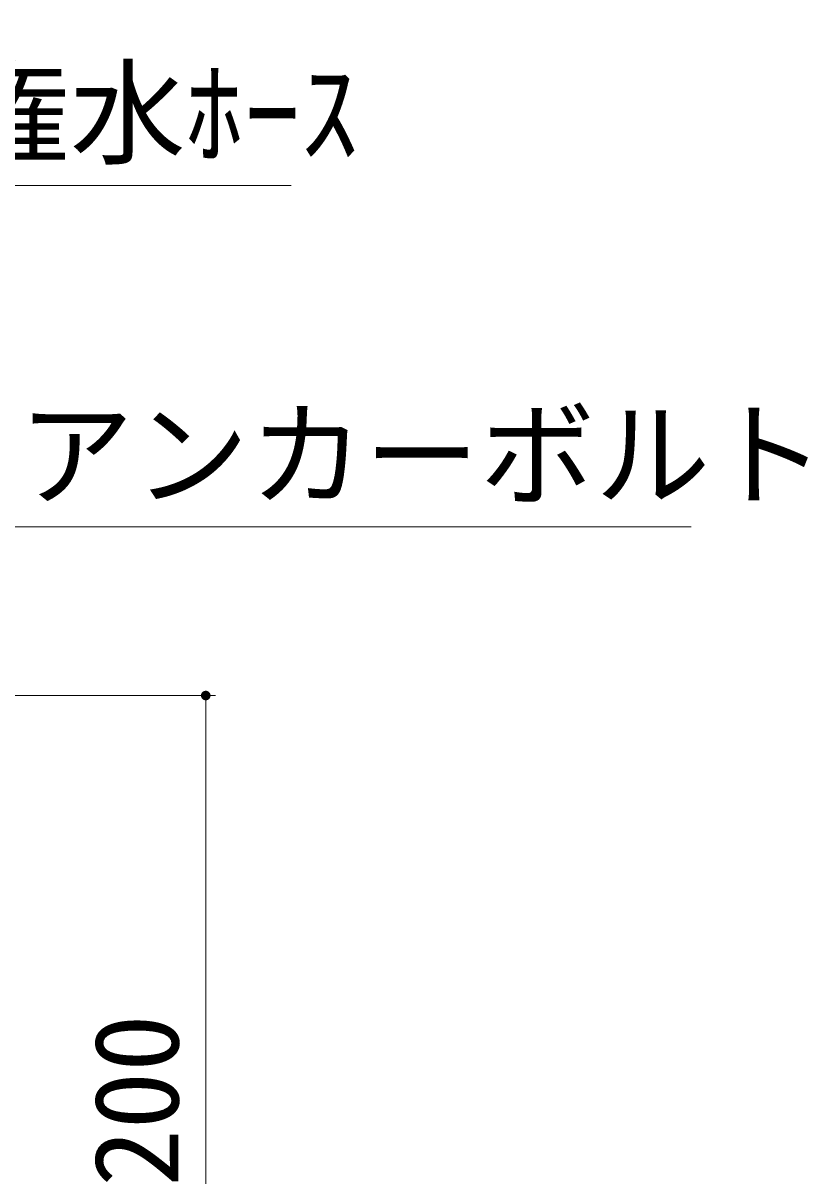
# Model space of a CAD drawing. Units: millimetres on the paper, scale 1:10. Extents: x -5513 to 202, y -3089 to 145.
# Drawn here: x 46.29 to 66.7, y 51.5 to 81.5 of the extents above; entities that cross this region are included whole.
import ezdxf
from ezdxf.enums import TextEntityAlignment as Align

# ---------------------------------------------------------------- set-up
doc = ezdxf.new("R2010")
doc.units = ezdxf.units.MM
doc.layers.add('0-1_0', color=7, linetype='Continuous', lineweight=13)
doc.layers.add('0-7_新しいレイヤ 1', color=4, linetype='Continuous', lineweight=13)
doc.styles.add('ＭＳ ゴシック', font='')
doc.styles.get('ＭＳ ゴシック').set_extended_font_data('MS Gothic')

msp = doc.modelspace()

# ---------------------------------------------------------------- linework, layer by layer
at = {"layer": '0-1_0'}
for p, q in [((44, 64), (51.292, 64)), ((51.042, 44), (51.042, 64))]:
    msp.add_line(p, q, dxfattribs=at)
for points in [[(51.166, 64.018), (50.921, 64.033), (50.918, 64.011)], [(51.166, 64.018), (50.918, 64.011), (51.167, 64)], [(51.167, 64), (50.918, 64.011), (50.918, 63.989)], [(51.167, 64), (50.918, 63.989), (51.166, 63.983)], [(51.166, 63.983), (50.918, 63.989), (50.921, 63.968)], [(51.162, 64.036), (50.929, 64.053), (50.921, 64.033)], [(51.162, 64.036), (50.921, 64.033), (51.166, 64.018)], [(51.166, 63.983), (50.921, 63.968), (51.162, 63.965)], [(51.162, 63.965), (50.921, 63.968), (50.929, 63.947)], [(51.155, 64.054), (50.939, 64.071), (50.929, 64.053)], [(51.155, 64.054), (50.929, 64.053), (51.162, 64.036)], [(51.162, 63.965), (50.929, 63.947), (51.155, 63.947)], [(51.155, 63.947), (50.929, 63.947), (50.939, 63.93)], [(51.145, 64.072), (50.952, 64.087), (50.939, 64.071)], [(51.145, 64.072), (50.939, 64.071), (51.155, 64.054)], [(51.155, 63.947), (50.939, 63.93), (51.145, 63.929)], [(51.145, 63.929), (50.939, 63.93), (50.952, 63.914)], [(51.131, 64.088), (50.965, 64.099), (50.952, 64.087)], [(51.131, 64.088), (50.952, 64.087), (51.145, 64.072)], [(51.145, 63.929), (50.952, 63.914), (51.131, 63.912)], [(51.131, 63.912), (50.952, 63.914), (50.965, 63.902)], [(51.114, 64.103), (50.98, 64.109), (50.965, 64.099)], [(51.114, 64.103), (50.965, 64.099), (51.131, 64.088)], [(51.131, 63.912), (50.965, 63.902), (51.114, 63.898)], [(51.114, 63.898), (50.965, 63.902), (50.98, 63.892)], [(51.095, 64.114), (50.995, 64.116), (50.98, 64.109)], [(51.095, 64.114), (50.98, 64.109), (51.114, 64.103)], [(51.074, 64.121), (51.013, 64.122), (50.995, 64.116)], [(51.074, 64.121), (50.995, 64.116), (51.095, 64.114)], [(51.053, 64.125), (51.013, 64.122), (51.074, 64.121)], [(51.053, 64.125), (51.032, 64.125), (51.013, 64.122)], [(51.114, 63.898), (50.98, 63.892), (51.095, 63.887)], [(51.095, 63.887), (50.98, 63.892), (50.995, 63.885)], [(51.095, 63.887), (50.995, 63.885), (51.074, 63.88)], [(51.074, 63.88), (50.995, 63.885), (51.013, 63.879)], [(51.074, 63.88), (51.013, 63.879), (51.053, 63.876)], [(51.053, 63.876), (51.013, 63.879), (51.032, 63.876)]]:
    msp.add_solid(points, dxfattribs=at)
at = {"layer": '0-7_新しいレイヤ 1', "color": 7}
for points in [[(35.85, 81.5), (44.39, 77.276), (53.265, 77.276)], [(42.156, 64.5), (46.042, 68.387), (63.667, 68.387)]]:
    msp.add_lwpolyline(points, dxfattribs=at)

# ---------------------------------------------------------------- texts
at = {"layer": '0-1_0', "style": 'ＭＳ ゴシック'}
msp.add_text('200', height=2.199, rotation=90, dxfattribs=at).set_placement((50.992, 51.217), align=Align.BOTTOM_LEFT)
at = {"layer": '0-7_新しいレイヤ 1', "color": 7, "style": 'ＭＳ ゴシック'}
for s, p in [('潅水ﾎｰｽ', (44.515, 77.401)), ('アンカーボルト', (46.167, 68.512))]:
    msp.add_text(s, height=2.199, dxfattribs=at).set_placement(p, align=Align.BOTTOM_LEFT)

doc.saveas('drawing.dxf')
